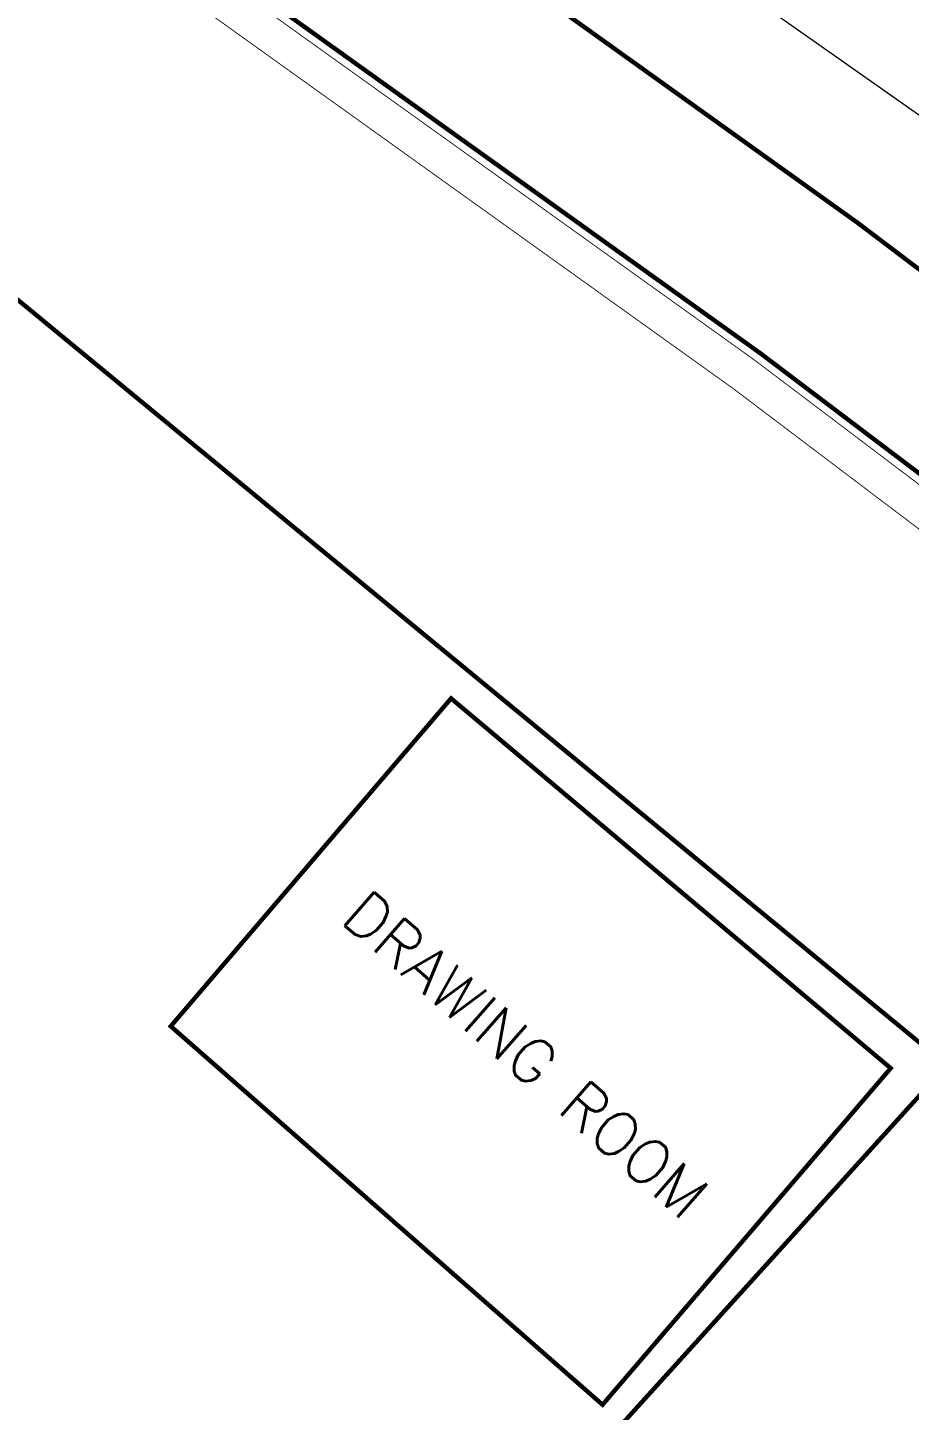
# Model space of a CAD drawing. Header units: inches. Extents: x 350994 to 353538, y 1581369 to 1583842.
# Drawn here: x 351106.19 to 351126.01, y 1582962.84 to 1582993.93 of the extents above; entities that cross this region are included whole.
import ezdxf
from ezdxf.enums import TextEntityAlignment as Align

# ---------------------------------------------------------------- set-up
doc = ezdxf.new("R2010")
doc.units = ezdxf.units.IN
doc.header["$MEASUREMENT"] = 0
for name, pattern in [('1', [0]), ('ACAD_ISO03W100', [30, 12, -18]), ('DASHDOTX2', [2, 1, -0.5, 0, -0.5])]:
    doc.linetypes.add(name, pattern=pattern)
for name, color, linetype in [('BOUNDARY', 5, 'Continuous'), ('BULDING', 5, '1'), ('CULVERT', 255, '1'), ('CW', 94, '1'), ('EP TF', 5, 'Continuous'), ("ROAD'S", 1, '1')]:
    doc.layers.add(name, color=color, linetype=linetype)
doc.styles.add('ROMANS', font='ROMANS.shx')
doc.styles.get("Standard").update_dxf_attribs({"font": 'arial.ttf'})
doc.linetypes.add('SILT_FENCE', pattern='A,0.5,-0.2,["EP",Standard,S=0.1,R=0,X=-0.1,Y=-0.05],-0.2', length=0.9)

msp = doc.modelspace()

# ---------------------------------------------------------------- linework, layer by layer
at = {"layer": 'BOUNDARY', "lineweight": 5, "const_width": 0.1, "elevation": 130.607}
msp.add_lwpolyline([(351109.406, 1582971.476), (351115.707, 1582978.847), (351125.588, 1582970.533), (351119.111, 1582962.967), (351109.406, 1582971.476)], dxfattribs=at)
at = {"layer": 'CULVERT', "color": 250, "linetype": 'DASHDOTX2', "lineweight": 5, "ltscale": 2, "const_width": 0.02}
for points in [[(351092.225, 1583006.744), (351102.588, 1583000.736), (351122.534, 1582986.449), (351151.177, 1582964.779)], [(351091.824, 1583006.052), (351102.153, 1583000.063), (351122.06, 1582985.804), (351150.988, 1582963.921)]]:
    msp.add_lwpolyline(points, dxfattribs=at)
at = {"layer": 'CW', "linetype": 'ACAD_ISO03W100', "lineweight": 5, "ltscale": 0.1, "const_width": 0.1, "elevation": 129.705}
msp.add_lwpolyline([(351116.028, 1582958.482), (351117.652, 1582960.216), (351119.16, 1582962.104), (351126.853, 1582970.6), (351100.359, 1582992.43), (351094.252, 1582991.858)], dxfattribs=at)
at = {"layer": 'EP TF', "color": 252, "linetype": 'SILT_FENCE', "lineweight": 5, "ltscale": 6, "elevation": 97.614}
msp.add_lwpolyline([(351334.549, 1583220.761), (351313.266, 1583201.604), (351299.568, 1583152.936), (351283.656, 1583095.413), (351267.659, 1583037.585), (351251.662, 1582979.757), (351198.881, 1582966.743), (351173.839, 1582964.511), (351151.773, 1582973.941), (351097.752, 1583012.032), (351096.541, 1583017.47)], dxfattribs=at)
at = {"layer": "ROAD'S", "lineweight": 5, "const_width": 0.1}
for points in [[(351317.487, 1583228.503), (351313.102, 1583226.143), (351310.106, 1583221.358), (351294.05, 1583162.92), (351273.802, 1583085.925), (351258.369, 1583027.872), (351254.42, 1583019.465), (351250.17, 1583012.038), (351241.945, 1583000.403), (351234.518, 1582991.191), (351227.915, 1582984.272), (351223.815, 1582980.708), (351216.075, 1582974.768), (351205.729, 1582968.054), (351195.161, 1582963.402), (351186.703, 1582961.475), (351180.028, 1582961.008), (351164.43, 1582964.173), (351151.021, 1582970.189), (351133.807, 1582982.757), (351124.847, 1582989.538), (351104.244, 1583004.297), (351093.691, 1583010.162)], [(351092.326, 1583006.917), (351102.697, 1583000.904), (351122.653, 1582986.61), (351131.901, 1582979.614), (351149.126, 1582966.894), (351163.486, 1582960.511), (351179.697, 1582957.225)]]:
    msp.add_lwpolyline(points, dxfattribs=at)

# ---------------------------------------------------------------- texts
at = {"layer": 'BULDING', "color": 0, "linetype": 'Continuous', "lineweight": 9, "style": 'ROMANS'}
msp.add_text('DRAWING ROOM ', height=1, rotation=318.7572, dxfattribs=at).set_placement((351117.648, 1582970.61, 130.607), align=Align.MIDDLE_CENTER)

doc.saveas('drawing.dxf')
